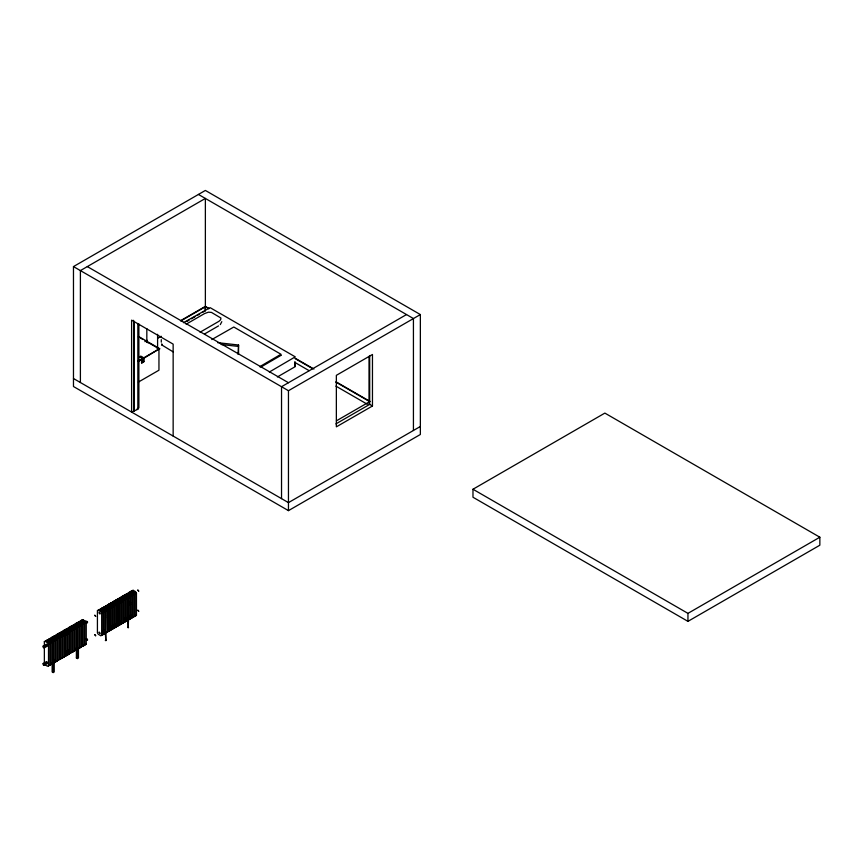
<?xml version="1.0" encoding="UTF-8"?>
<svg xmlns="http://www.w3.org/2000/svg" width="863" height="863" viewBox="0 0 863 863"><rect width="100%" height="100%" fill="white"/><g stroke="black" fill="none" stroke-linecap="round" stroke-linejoin="round"><path stroke-width="1.29" d="M161.284 339.623L161.295 342.147M161.802 344.272L161.748 344.92L161.813 343.992M97.422 610.734L98.155 610.324A2.395 1.381 60 0 1 98.598 610.508L100.507 611.608A2.395 1.381 60 0 1 100.96 611.943L101.683 613.194L101.683 635.33L100.96 635.74A2.395 1.381 60 0 1 100.507 635.556L98.598 634.456A2.395 1.381 60 0 1 98.155 634.122L97.422 632.87L97.422 610.734L98.803 609.753M99.655 609.451L100.378 609.03A2.395 1.381 60 0 1 100.831 609.224L102.74 610.324A2.395 1.381 60 0 1 103.182 610.648L103.905 611.91L103.905 634.035L103.182 634.456A2.395 1.381 60 0 1 102.74 634.262M100.993 608.674L101.715 608.264A2.395 1.381 60 0 1 102.168 608.447L104.078 609.558A2.395 1.381 60 0 1 104.52 609.882L105.243 611.133L105.243 633.269L104.52 633.679A2.395 1.381 60 0 1 104.078 633.496M104.11 606.872L104.833 606.462A2.395 1.381 60 0 1 105.286 606.646L107.195 607.746A2.395 1.381 60 0 1 107.648 608.081L108.371 609.332L108.371 631.468L107.648 631.878M101.672 635.438L103.021 634.553L103.021 612.417L102.298 611.166A2.395 1.381 60 0 0 101.845 610.842L99.935 609.742A2.395 1.381 60 0 0 99.493 609.548L98.857 609.666M105.448 606.106L106.171 605.686A2.395 1.381 60 0 1 106.624 605.88L108.533 606.98A2.395 1.381 60 0 1 108.986 607.304L109.709 608.555L109.709 630.691L108.986 631.112A2.395 1.381 60 0 1 108.533 630.918M103.021 634.553L102.298 634.974A2.395 1.381 60 0 1 101.845 634.78L100.507 635.556M106.343 605.589L107.066 605.168A2.395 1.381 60 0 1 107.519 605.362L109.428 606.462A2.395 1.381 60 0 1 109.871 606.797L110.593 608.048L110.593 630.184L109.871 630.594A2.395 1.381 60 0 1 109.428 630.4M107.681 604.812L108.404 604.402A2.395 1.381 60 0 1 108.857 604.596L110.766 605.697A2.395 1.381 60 0 1 111.208 606.02L111.931 607.272L111.931 629.407L111.208 629.828A2.395 1.381 60 0 1 110.766 629.634M105.308 632.795L105.847 640.713L106.138 610.616L105.415 609.364A2.395 1.381 60 0 0 104.962 609.041L103.053 607.94A2.395 1.381 60 0 0 102.611 607.746L101.888 608.167L103.948 606.969A2.395 1.381 60 0 1 104.391 607.164L106.3 608.264A2.395 1.381 60 0 1 106.753 608.598L107.476 609.85L107.476 631.986L106.753 632.396A2.395 1.381 60 0 1 106.3 632.201M110.798 603.01L111.521 602.601A2.395 1.381 60 0 1 111.974 602.784L113.884 603.895A2.395 1.381 60 0 1 114.337 604.219L115.059 605.47L115.059 627.606L114.337 628.027A2.395 1.381 60 0 1 113.884 627.833M112.136 602.245L112.859 601.824A2.395 1.381 60 0 1 113.312 602.018L115.221 603.118A2.395 1.381 60 0 1 115.674 603.442L116.397 604.704L116.397 626.829L115.674 627.25A2.395 1.381 60 0 1 115.221 627.056M113.441 628.534L114.164 628.124L114.164 605.988L113.441 604.736A2.395 1.381 60 0 0 112.988 604.402L111.079 603.302A2.395 1.381 60 0 0 110.637 603.108L108.576 604.305L109.299 603.884A2.395 1.381 60 0 1 109.741 604.078L111.651 605.179A2.395 1.381 60 0 1 112.104 605.502L112.826 606.754L112.826 628.89L112.104 629.31A2.395 1.381 60 0 1 111.802 629.203M116.386 626.948L115.059 627.606M117.897 625.966L118.619 625.546L118.619 603.41L117.897 602.158A2.395 1.381 60 0 0 117.454 601.835L115.545 600.734A2.395 1.381 60 0 0 115.092 600.54L113.031 601.727L113.754 601.306A2.395 1.381 60 0 1 114.207 601.5L116.117 602.601A2.395 1.381 60 0 1 116.559 602.935L117.282 604.186L117.282 626.322L116.559 626.732A2.395 1.381 60 0 1 116.117 626.549M119.677 624.488A2.395 1.381 60 0 0 120.13 624.672L120.852 624.262L120.852 602.126L120.13 600.875A2.395 1.381 60 0 0 119.677 600.54L117.767 599.44A2.395 1.381 60 0 0 117.325 599.256L115.264 600.443L115.987 600.022A2.395 1.381 60 0 1 116.429 600.216L118.339 601.317A2.395 1.381 60 0 1 118.792 601.64L119.515 602.903L119.515 625.028L118.792 625.448A2.395 1.381 60 0 1 118.339 625.254M122.061 623.28A2.395 1.381 60 0 0 122.352 623.388L123.085 622.967L123.085 600.842L122.352 599.58A2.395 1.381 60 0 0 121.91 599.256L120 598.156A2.395 1.381 60 0 0 119.547 597.962L117.487 599.149L118.209 598.739A2.395 1.381 60 0 1 118.663 598.933L120.572 600.033A2.395 1.381 60 0 1 121.014 600.357L121.748 601.608L121.748 623.744L121.014 624.165A2.395 1.381 60 0 1 120.572 623.971M124.132 621.91A2.395 1.381 60 0 0 124.585 622.104L125.308 621.684L125.308 599.548L124.585 598.296A2.395 1.381 60 0 0 124.132 597.973L122.233 596.872A2.395 1.381 60 0 0 121.78 596.678L119.72 597.865L120.442 597.455A2.395 1.381 60 0 1 120.896 597.638L122.794 598.739A2.395 1.381 60 0 1 123.247 599.073L123.97 600.324L123.97 622.46L123.247 622.87A2.395 1.381 60 0 1 122.794 622.687M126.408 594.003L127.131 593.593A2.395 1.381 60 0 1 127.584 593.776L129.482 594.877A2.395 1.381 60 0 1 129.935 595.211L130.658 596.462L130.658 618.598L129.935 619.008A2.395 1.381 60 0 1 129.482 618.825M127.746 593.237L128.468 592.816A2.395 1.381 60 0 1 128.921 593.01L130.82 594.111A2.395 1.381 60 0 1 131.273 594.434L131.996 595.686L131.996 617.822L131.273 618.242A2.395 1.381 60 0 1 130.82 618.048M125.027 621.392A2.395 1.381 60 0 0 125.48 621.587L126.203 621.166L126.203 599.041L125.48 597.779A2.395 1.381 60 0 0 125.027 597.455L123.118 596.355A2.395 1.381 60 0 0 122.675 596.16L121.942 596.581L124.013 595.394A2.395 1.381 60 0 1 124.455 595.578L126.365 596.678A2.395 1.381 60 0 1 126.818 597.013L127.541 598.264L127.541 620.4L126.818 620.81A2.395 1.381 60 0 1 126.365 620.626M128.598 619.332A2.395 1.381 60 0 0 129.04 619.526L129.774 619.105L129.774 596.98L129.04 595.729A2.395 1.381 60 0 0 128.598 595.394L126.688 594.294A2.395 1.381 60 0 0 126.235 594.1L124.175 595.297L124.898 594.877A2.395 1.381 60 0 1 125.351 595.071L127.26 596.171A2.395 1.381 60 0 1 127.702 596.495L128.436 597.746L128.436 619.882L127.702 620.303A2.395 1.381 60 0 1 127.26 620.109M130.647 618.706L131.996 617.822M133.053 616.765A2.395 1.381 60 0 0 133.506 616.959L134.229 616.538L134.229 594.402L133.506 593.151A2.395 1.381 60 0 0 133.053 592.827L131.144 591.716A2.395 1.381 60 0 0 130.701 591.533L128.63 592.719L129.364 592.298A2.395 1.381 60 0 1 129.806 592.493L131.715 593.593A2.395 1.381 60 0 1 132.168 593.927L132.891 595.179L132.891 617.304L132.168 617.725A2.395 1.381 60 0 1 131.715 617.53M135.869 615.697L136.451 615.254L136.451 593.118L135.728 591.867A2.395 1.381 60 0 0 135.286 591.533L133.377 590.432A2.395 1.381 60 0 0 132.924 590.238L130.863 591.435L131.586 591.015A2.395 1.381 60 0 1 132.039 591.209L133.948 592.309A2.395 1.381 60 0 1 134.391 592.633L135.113 593.884L135.113 616.02L134.391 616.441M221.813 321.672L220.302 324.596M260.788 367.109L280.982 355.373M238.091 354.391L238.555 345.017L217.584 342.654M100.604 611.36L102.373 611.587L102.956 612.708L102.373 613.151M105.027 611.781L105.027 610.885M111.715 607.919L110.108 605.761M116.171 605.351L115.75 603.863L114.143 603.269M105.027 631.209L105.027 630.303M122.902 598.49L124.66 598.717L125.243 599.839L124.66 600.281M111.715 627.347L111.715 626.441M127.357 595.912L128.533 595.686M127.325 598.911L127.325 598.016M116.171 624.769L116.171 623.873M131.812 593.334L132.988 593.108M131.78 596.344L131.78 595.438M134.002 595.049L133.582 593.571M127.325 618.34L127.325 617.433M131.78 615.761L131.78 614.866M161.715 344.898L173.366 352.007M295.232 366.495L295.038 365.783M280.896 355.405L280.766 355.351A2.265 1.359 57.9 0 1 280.734 354.952L280.755 354.941M105.308 640.4L106.16 640.4M127.692 627.477L128.544 627.477M294.995 365.718L294.898 362.266M295.135 366.699L277.379 376.958M73.474 266.591L205.372 190.443L420.357 314.564L420.357 434.488L288.458 510.637L73.474 386.516L73.474 266.591L288.458 390.712L420.357 314.564M180.561 320.702L205.372 306.365L208.878 308.393M144.952 341.651L147.282 340.313M180.971 320.853L205.372 306.764L205.372 310.766L203.053 312.104M183.441 322.708L210.108 307.649L295.254 356.851L269.321 372.05M157.735 338.274L161.219 336.257M186.786 321.5L189.105 320.162M191.435 318.814L194.919 316.807M197.239 315.459L199.569 314.121M186.138 324.208L204.639 313.528L208.447 312.179L211.478 312.417L220.906 318.026L220.648 319.742L218.997 321.273L200.043 332.233M139.752 356.71L140.798 356.106L143.776 357.821L143.776 361.543L141.564 362.794L141.564 359.353L142.309 359.418L142.309 358.674L139.752 356.71L142.74 358.425L142.309 361.899L143.776 361.543M139.752 357.196L140.798 356.602L143.355 358.566L159.655 348.652L138.522 336.451L138.522 337.26M138.015 361.155L159.655 348.652M138.824 361.176L142.309 359.159M141.564 362.794L143.7 362.05L143.7 358.609M204.671 333.905L218.544 325.89M211.802 339.569L233.797 327.023L280.971 354.262L259.655 366.732M138.425 382.05L158.954 370.205L158.954 348.566M137.843 323.506L137.843 409.278L131.608 412.083L131.608 320.141L173.15 344.121L173.15 436.063M406.505 314.564L281.532 386.71L281.532 498.641M336.441 420.82L369.019 402.007M335.912 423.895L369.688 404.391L372.46 405.998L372.46 354.477L336.354 375.329L336.354 426.84L372.46 405.998M44.358 663.636L44.358 641.651L46.785 640.648L49.903 643.248L49.903 665.233L47.476 666.236L45.405 665.039M98.598 610.508L99.935 609.742M100.831 609.224L102.168 608.447M103.053 607.94L104.391 607.164M105.286 606.646L106.624 605.88M107.519 605.362L108.857 604.585M109.741 604.078L111.079 603.302M111.974 602.784L113.312 602.018M114.207 601.5L115.545 600.734M116.429 600.216L117.767 599.44M118.663 598.933L120 598.156M120.896 597.638L122.233 596.872M123.118 596.355L124.455 595.578M125.351 595.071L126.688 594.294M127.584 593.776L128.921 593.01M129.806 592.493L131.144 591.716M132.039 591.209L133.377 590.432M44.358 641.651L46.785 640.648M49.213 639.256L46.785 640.249L49.213 639.256L52.319 641.845L52.319 663.841L49.903 664.834L52.319 663.841M51.629 637.854L49.213 638.857L51.629 637.854L54.747 640.454L54.747 662.439L52.319 663.431L54.747 662.439M54.056 636.452L51.629 637.455L54.056 636.452L57.174 639.052L57.174 661.036L54.747 662.04L57.174 661.036M56.483 635.06L54.056 636.053L56.483 635.06L59.59 637.649L59.59 659.634L57.174 660.637L58.555 659.839M58.9 633.658L56.483 634.65L58.9 633.658L62.017 636.258L62.017 658.242L59.59 659.235M61.327 632.255L58.9 633.259L61.327 632.255L64.445 634.855L64.445 656.84L62.017 657.843L64.445 656.84M63.743 630.853L61.327 631.856L63.743 630.853L66.861 633.453L66.861 655.438L64.445 656.441L66.861 655.438M66.171 629.461L63.743 630.454L66.171 629.461L69.288 632.061L69.288 654.046L66.861 655.039L69.288 654.046M68.598 628.059L66.171 629.062L68.598 628.059L71.715 630.659L71.715 652.644L69.288 653.647L70.669 652.849M71.014 626.657L68.598 627.66L71.014 626.657L74.132 629.256L74.132 651.241L71.715 652.245L74.132 651.241M73.441 625.265L71.014 626.258L73.441 625.265L76.559 627.865L76.559 649.85L74.132 650.842M75.868 623.863L73.441 624.866L75.868 623.863L78.975 626.462L78.975 648.447L76.559 649.451L78.975 648.447M78.285 622.46L75.868 623.464L78.285 622.46L81.402 625.06L81.402 647.045L78.975 648.048L81.402 647.045M80.712 621.069L78.285 622.061L80.712 621.069L83.83 623.658L83.83 645.653L81.402 646.646L83.83 645.653M83.139 619.666L80.712 620.67L83.139 619.666L86.246 622.266L86.246 644.251L83.83 645.244L86.246 644.251M420.357 426.484L288.458 502.633L73.474 378.523M100.507 611.608L101.845 610.842M102.74 610.324L104.078 609.558M104.962 609.041L106.3 608.264M107.195 607.746L108.533 606.98M109.428 606.462L110.766 605.697M111.651 605.179L112.988 604.402M113.884 603.895L115.221 603.118M116.117 602.601L117.454 601.835M118.339 601.317L119.677 600.54M120.572 600.033L121.91 599.256M122.794 598.739L124.132 597.973M125.027 597.455L126.365 596.678M127.26 596.171L128.598 595.394M129.482 594.877L130.82 594.111M131.715 593.593L133.053 592.827M133.948 592.309L135.286 591.533M45.405 641.446L47.476 642.655L48.867 641.845M47.821 640.055L49.903 641.252L51.284 640.454M50.248 638.652L52.319 639.85L53.711 639.052M52.675 637.25L54.747 638.447L56.127 637.649M55.092 635.858L57.174 637.056L58.555 636.258M57.519 634.456L59.59 635.653L60.982 634.855M59.935 633.054L62.017 634.251L63.398 633.453M62.363 631.662L64.445 632.859L65.825 632.061M64.79 630.26L66.861 631.457L68.253 630.659M67.206 628.857L69.288 630.055L70.669 629.256M69.633 627.455L71.715 628.663L73.096 627.865M72.061 626.063L74.132 627.261L75.523 626.462M74.477 624.661L76.559 625.858L77.94 625.06M76.904 623.259L78.975 624.467L80.367 623.658M79.331 621.867L81.402 623.064L82.783 622.266M81.748 620.465L83.83 621.662L85.21 620.864M47.605 645.945L44.186 647.908L43.15 647.315L43.15 646.117L46.57 644.143M101.683 613.194L103.021 612.417M103.905 611.91L105.243 611.133M106.138 610.616L107.476 609.85M108.371 609.332L109.709 608.555M110.593 608.048L111.931 607.272M112.826 606.754L114.164 605.988M115.059 605.47L116.397 604.704M117.282 604.186L118.619 603.41M119.515 602.903L120.852 602.126M121.748 601.608L123.085 600.842M123.97 600.324L125.308 599.548M126.203 599.041L127.541 598.264M128.436 597.746L129.774 596.98M130.658 596.462L131.996 595.686M132.891 595.179L134.229 594.402M135.113 593.884L136.451 593.118M48.511 666.031L48.511 644.046L49.903 643.248M50.939 664.639L50.939 642.655L52.319 641.845M53.366 663.237L53.366 641.252L54.747 640.454M55.782 661.835L55.782 639.85L57.174 639.052M58.209 660.443L58.209 638.447L59.59 637.649M60.637 659.041L60.637 637.056L62.017 636.258M63.053 657.638L63.053 635.653L64.445 634.855M65.48 656.236L65.48 634.251L66.861 633.453M67.907 654.844L67.907 632.859L69.288 632.061M70.324 653.442L70.324 631.457L71.715 630.659M72.751 652.04L72.751 630.055L74.132 629.256M75.167 650.648L75.167 628.663L76.559 627.865M77.594 649.246L77.594 627.261L78.975 626.462M80.022 647.843L80.022 625.858L81.402 625.06M82.438 646.452L82.438 624.467L83.83 623.658M84.865 645.049L84.865 623.064L86.246 622.266M43.15 646.117L44.186 646.711L47.605 644.737M65.825 634.219L69.245 632.245M65.825 635.416L69.245 633.453M107.476 615.955L108.371 615.438M129.774 603.108L130.658 602.601L128.533 601.371M107.476 617.617L108.371 617.11M129.774 604.78L130.658 604.262M47.562 663.377L44.186 665.33L43.15 664.726L43.15 663.528L46.57 661.554M43.15 663.528L44.186 664.132L47.605 662.158M65.825 651.641L69.245 649.666M65.825 652.838L69.299 650.831M103.905 634.035L105.243 633.269M107.476 631.986L105.415 633.172A2.395 1.381 60 0 1 104.962 632.978M108.371 631.468L109.709 630.691M110.593 630.184L111.931 629.407M112.826 628.89L114.164 628.124M117.282 626.322L118.619 625.546M119.515 625.028L120.852 624.262M121.748 623.744L123.085 622.967M123.97 622.46L125.308 621.684M126.203 621.166L127.541 620.4M128.436 619.882L129.774 619.105M132.891 617.304L134.229 616.538M135.113 616.02L136.451 615.254M76.386 648.027L76.386 657.962L77.422 657.369M52.147 663.259L52.147 671.953L53.193 672.557L54.229 671.953L54.229 659.537M76.386 657.962L77.422 658.566L78.457 657.962L78.457 648.027M472.978 489.245L604.866 413.097L819.85 537.218L819.85 545.211L687.951 621.36L472.978 497.239L472.978 489.245L687.951 613.366L819.85 537.218M129.116 597.714L129.709 597.272L129.116 596.15M118.598 600.702L120.637 601.867L120.205 602.859M111.91 604.564L113.948 605.729L113.517 606.721M117.972 604.143L118.404 603.161L116.796 601.899M109.062 609.289L109.482 608.307L108.468 607.272M129.116 617.131L129.709 616.689L129.116 615.567M124.66 619.71L125.243 619.267L124.66 618.145M120.205 622.277L120.788 621.835L120.205 620.713M117.972 623.571L118.565 623.129L117.972 622.007M113.517 626.139L114.099 625.697L113.517 624.575M109.062 628.717L109.644 628.275L109.062 627.153M102.373 632.579L102.956 632.137L102.373 631.015M75.523 650.044L76.559 649.85M60.982 658.437L62.017 658.242M48.867 665.438L49.903 665.233M221.047 344.488L238.091 346.397M121.262 599.332L123.021 601.123M105.653 608.339L107.26 609.591M198.447 194.445L413.431 318.555L413.431 430.486M295.265 358.264L313.938 369.051M336.117 381.856L369.968 401.403M208.868 308.781L205.027 306.57L205.372 310.766M295.103 358.577L312.589 368.663M335.89 382.126L369.688 401.629M295.103 362.568L309.094 370.648M335.89 386.117L367.358 404.283M294.671 366.095L294.909 362.881M87.325 266.591L288.458 382.719M140.745 338.231L142.967 339.515M145.189 340.799L147.422 342.082M149.644 343.366L159.655 349.148M146.462 341.856L148.738 343.161M156.688 347.746L158.954 349.062M137.843 409.278L137.152 408.879L138.878 407.886L138.878 323.938M86.419 638.544L87.465 639.149L87.465 640.346L86.419 639.742M130.766 594.402L131.349 594.855M126.3 596.969L126.893 597.433M104.013 609.839L104.596 610.303M83.83 621.662L84.865 623.064M81.402 623.064L82.438 624.467M78.975 624.467L80.022 625.858M76.559 625.858L77.594 627.261M74.132 627.261L75.167 628.663M71.715 628.663L72.751 630.055M69.288 630.055L70.324 631.457M66.861 631.457L67.907 632.859M64.445 632.859L65.48 634.251M62.017 634.251L63.053 635.653M59.59 635.653L60.637 637.056M57.174 637.056L58.209 638.447M54.747 638.447L55.782 639.85M52.319 639.85L53.366 641.252M49.903 641.252L50.939 642.655M47.476 642.655L48.511 644.046M294.973 361.705L294.919 362.482M687.951 613.366L687.951 621.36M369.688 355.524L369.688 404.391M369.019 356.365L369.019 404.013M288.458 390.712L288.458 510.637M238.555 345.017L238.555 354.337M205.372 306.365L205.372 198.436L80.399 270.594L80.399 382.514M157.595 334.305L157.595 348.652M146.829 328.63L146.829 342.309M141.996 359.601L141.996 363.043M134.326 321.511L134.326 411.317M133.636 320.302L133.636 410.907M128.544 618.609L128.231 627.789L127.692 619.882M77.422 648.631L77.422 658.566M53.193 662.611L53.193 672.557M44.186 646.711L44.186 647.908M44.186 664.132L44.186 665.33M94.833 615.287L95.664 616.322L94.833 615.287M99.137 612.806L99.968 613.83L99.137 612.806M94.833 634.715L95.664 635.74L94.833 634.715M99.137 632.234L99.968 633.259L99.137 632.234M137.864 590.098L138.695 591.123L137.864 590.098M137.864 610.227L138.695 611.252L137.864 610.227M87.465 621.727L86.419 621.133L86.419 622.331L87.465 622.924L87.465 621.727"/></g></svg>
